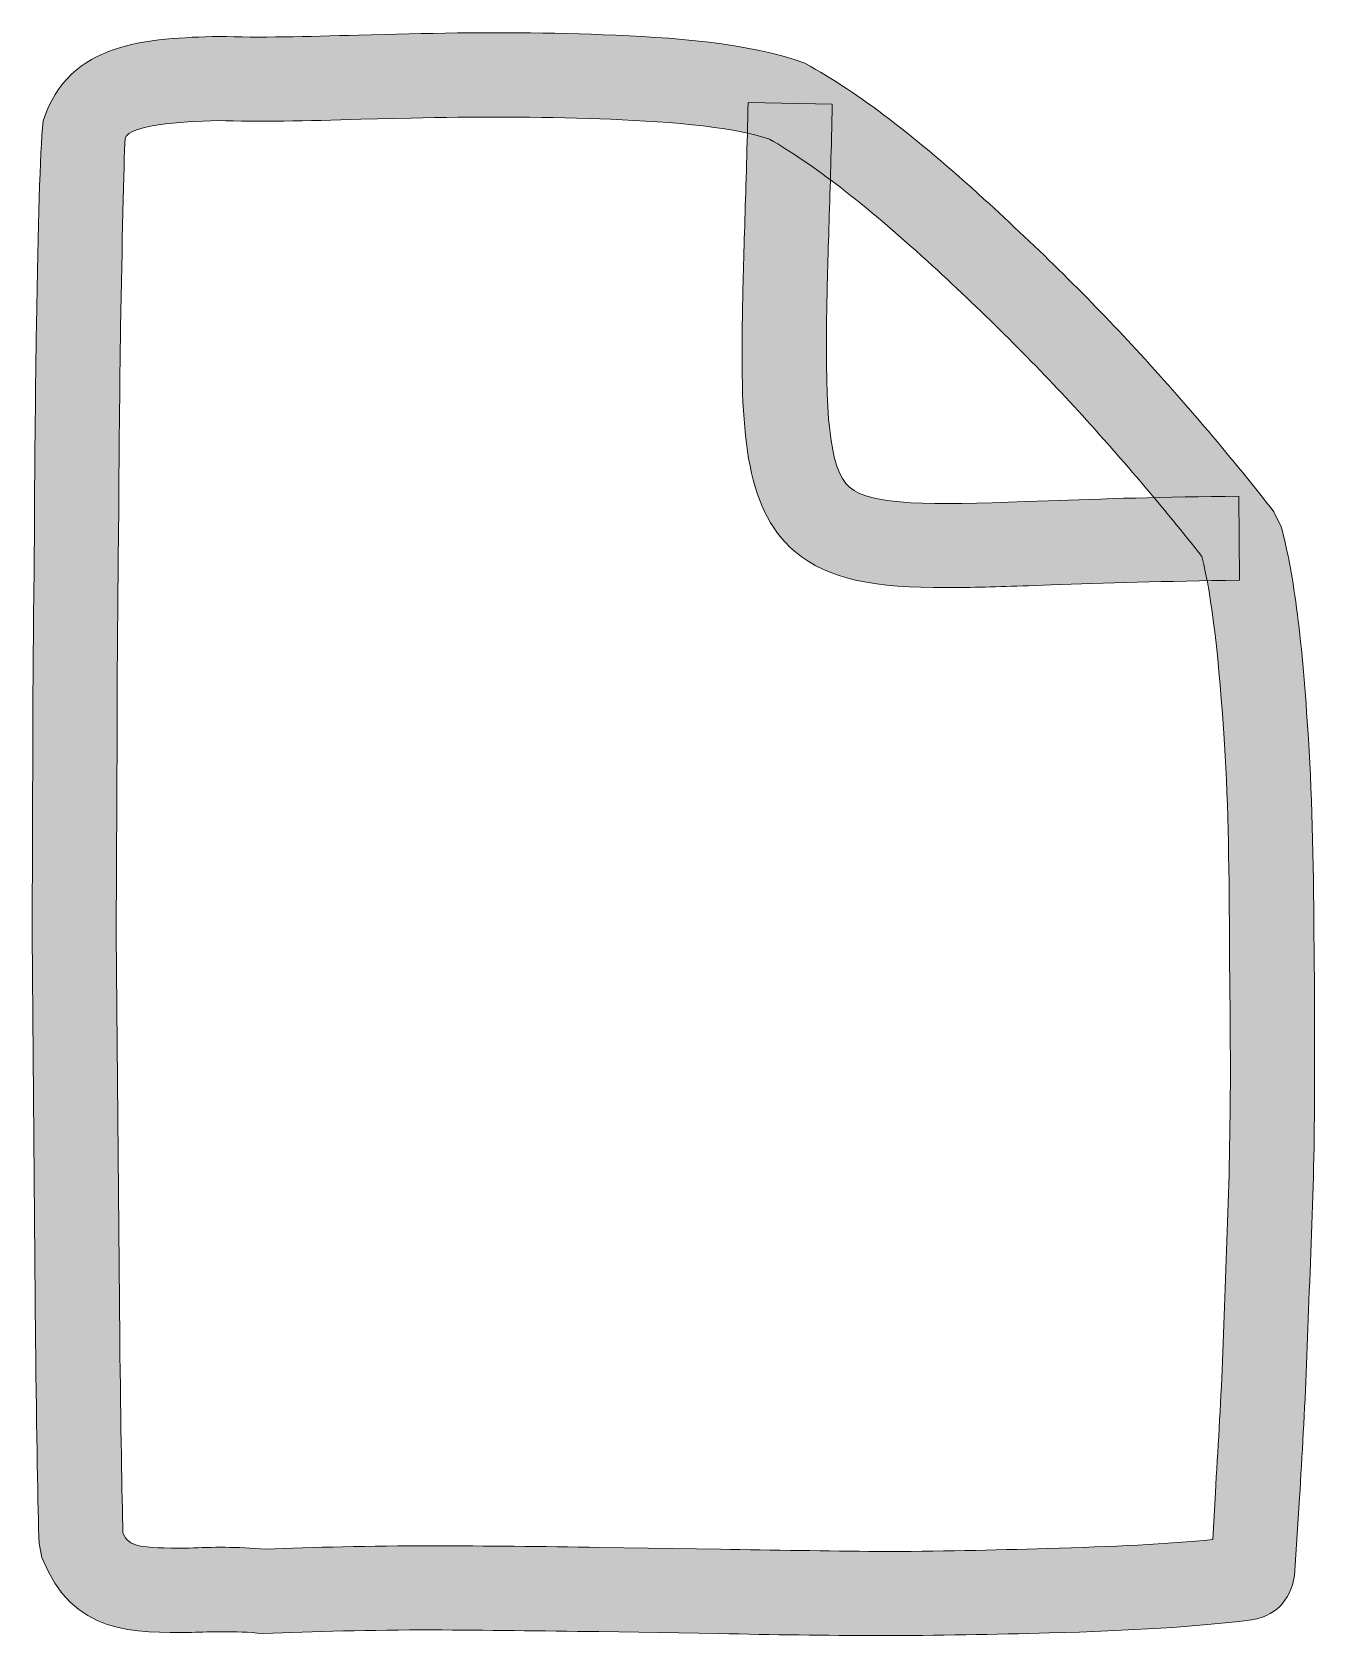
# Model space of a CAD drawing. Header units: millimetres. Extents: x 2.8 to 4.41, y -4.48 to -2.47.
import ezdxf

# ---------------------------------------------------------------- set-up
doc = ezdxf.new("R2010")
doc.units = ezdxf.units.MM
doc.header["$MEASUREMENT"] = 0
doc.layers.add('Outlines', color=7, linetype='Continuous', lineweight=0)

msp = doc.modelspace()

# ---------------------------------------------------------------- hatches: boundary and pattern name
at = {"layer": 'Outlines', "true_color": 0x231f20, "transparency": 33554687}
h = msp.add_hatch(color=250, dxfattribs=at)
h.dxf.hatch_style = 2
edge = h.paths.add_edge_path()
edge.add_spline(control_points=[(3.3049, -4.3687), (3.3714, -4.3691), (3.4427, -4.3694), (3.5154, -4.3708), (3.5154, -4.3708), (3.6668, -4.3732), (3.6668, -4.3732), (3.7334, -4.3742), (3.8005, -4.3753), (3.8656, -4.376), (3.9391, -4.376), (4.0104, -4.3742), (4.0773, -4.3722), (4.1606, -4.3701), (4.2292, -4.3663), (4.2854, -4.3611), (4.2854, -4.3611), (4.2888, -4.3019), (4.2888, -4.3019), (4.2919, -4.2492), (4.2953, -4.1937), (4.2978, -4.1369), (4.2978, -4.1369), (4.3002, -4.0683), (4.3002, -4.0683), (4.3026, -4.006), (4.3053, -3.9422), (4.3064, -3.8785), (4.3081, -3.8106), (4.3077, -3.7431), (4.3071, -3.6771), (4.3071, -3.6771), (4.3067, -3.6191), (4.3067, -3.6191), (4.306, -3.5274), (4.3053, -3.4398), (4.3002, -3.3612), (4.2936, -3.2553), (4.2847, -3.1781), (4.2719, -3.1256), (4.2247, -3.0654), (4.1679, -2.9988), (4.111, -2.9368), (4.0566, -2.8777), (3.9929, -2.8146), (3.9271, -2.7545), (3.8471, -2.6818), (3.7822, -2.6317), (3.7286, -2.6012), (3.6799, -2.584), (3.5886, -2.5783), (3.5154, -2.5756), (3.4384, -2.5728), (3.3562, -2.5728), (3.2784, -2.5745), (3.2784, -2.5745), (3.2151, -2.5761), (3.2151, -2.5761), (3.1466, -2.5781), (3.0851, -2.5797), (3.036, -2.5776), (2.9864, -2.5793), (2.9244, -2.5833), (2.9187, -2.5998), (2.9171, -2.6329), (2.9149, -2.7356), (2.9132, -2.8369), (2.912, -2.9118), (2.9111, -2.9979), (2.9106, -3.0903), (2.9106, -3.0903), (2.9097, -3.1819), (2.9097, -3.1819), (2.9092, -3.2349), (2.9087, -3.2892), (2.9087, -3.3443), (2.9087, -3.3443), (2.9077, -3.5996), (2.9077, -3.5996), (2.9077, -3.5996), (2.912, -4.109), (2.912, -4.109), (2.9135, -4.2192), (2.9147, -4.3057), (2.9161, -4.3529), (2.9244, -4.3704), (2.9338, -4.3715), (2.9993, -4.3718), (3.0274, -4.3704), (3.0596, -4.3698), (3.0954, -4.3732), (3.1536, -4.3708), (3.2263, -4.3687), (3.3049, -4.3687)], knot_values=[0, 0, 0, 0, 1, 1, 1, 2, 2, 2, 3, 3, 3, 4, 4, 4, 5, 5, 5, 6, 6, 6, 7, 7, 7, 8, 8, 8, 9, 9, 9, 10, 10, 10, 11, 11, 11, 12, 12, 12, 13, 13, 13, 14, 14, 14, 15, 15, 15, 16, 16, 16, 17, 17, 17, 18, 18, 18, 19, 19, 19, 20, 20, 20, 21, 21, 21, 22, 22, 22, 23, 23, 23, 24, 24, 24, 25, 25, 25, 26, 26, 26, 27, 27, 27, 28, 28, 28, 29, 29, 29, 30, 30, 30, 31, 31, 31, 31], degree=3, periodic=0)
edge = h.paths.add_edge_path()
edge.add_spline(control_points=[(3.8656, -4.4817), (3.7994, -4.4814), (3.7321, -4.4807), (3.6647, -4.479), (3.6647, -4.479), (3.514, -4.4766), (3.514, -4.4766), (3.442, -4.4759), (3.3717, -4.4748), (3.3047, -4.4745), (3.2274, -4.4745), (3.1554, -4.4766), (3.0923, -4.479), (3.0546, -4.4755), (3.0269, -4.4769), (3.0024, -4.4776), (2.9314, -4.4776), (2.8525, -4.4821), (2.8143, -4.3835), (2.8143, -4.3835), (2.8107, -4.366), (2.8107, -4.366), (2.8091, -4.3212), (2.8078, -4.2295), (2.8062, -4.1103), (2.8062, -4.1103), (2.8019, -3.6), (2.8019, -3.6), (2.8019, -3.6), (2.8029, -3.3442), (2.8029, -3.3442), (2.8029, -3.2889), (2.8034, -3.2341), (2.804, -3.1809), (2.804, -3.1809), (2.8048, -3.0896), (2.8048, -3.0896), (2.8053, -2.9969), (2.8062, -2.9104), (2.8074, -2.8351), (2.8096, -2.7058), (2.8117, -2.6222), (2.8158, -2.5781), (2.8482, -2.4777), (2.9483, -2.4746), (3.0367, -2.4719), (3.0866, -2.4739), (3.1468, -2.4722), (3.2124, -2.4703), (3.2124, -2.4703), (3.2759, -2.4688), (3.2759, -2.4688), (3.3555, -2.4667), (3.4399, -2.4665), (3.5193, -2.4698), (3.6053, -2.4731), (3.7028, -2.4798), (3.7731, -2.5056), (3.8415, -2.5437), (3.9126, -2.5983), (3.998, -2.6763), (4.0662, -2.7383), (4.1324, -2.8036), (4.1889, -2.8651), (4.2506, -2.9323), (4.3122, -3.0048), (4.3622, -3.0694), (4.3622, -3.0694), (4.3715, -3.0882), (4.3715, -3.0882), (4.3877, -3.1485), (4.3984, -3.233), (4.4056, -3.3547), (4.4108, -3.4346), (4.4121, -3.5243), (4.4128, -3.6186), (4.4128, -3.6186), (4.4132, -3.6764), (4.4132, -3.6764), (4.4135, -3.7433), (4.4139, -3.812), (4.4125, -3.8809), (4.4111, -3.945), (4.4083, -4.0094), (4.4059, -4.0724), (4.4059, -4.0724), (4.4032, -4.141), (4.4032, -4.141), (4.4011, -4.1989), (4.3977, -4.255), (4.3946, -4.3084), (4.3946, -4.3084), (4.3884, -4.4063), (4.3884, -4.4063), (4.3825, -4.439), (4.3632, -4.458), (4.3312, -4.4624), (4.2654, -4.4704), (4.1837, -4.4755), (4.08, -4.4783), (4.0122, -4.48), (3.9398, -4.4817), (3.8656, -4.4817)], knot_values=[0, 0, 0, 0, 1, 1, 1, 2, 2, 2, 3, 3, 3, 4, 4, 4, 5, 5, 5, 6, 6, 6, 7, 7, 7, 8, 8, 8, 9, 9, 9, 10, 10, 10, 11, 11, 11, 12, 12, 12, 13, 13, 13, 14, 14, 14, 15, 15, 15, 16, 16, 16, 17, 17, 17, 18, 18, 18, 19, 19, 19, 20, 20, 20, 21, 21, 21, 22, 22, 22, 23, 23, 23, 24, 24, 24, 25, 25, 25, 26, 26, 26, 27, 27, 27, 28, 28, 28, 29, 29, 29, 30, 30, 30, 31, 31, 31, 32, 32, 32, 33, 33, 33, 34, 34, 34, 34], degree=3, periodic=0)
h = msp.add_hatch(color=250, dxfattribs=at)
h.dxf.hatch_style = 2
edge = h.paths.add_edge_path()
edge.add_spline(control_points=[(3.9508, -3.1647), (3.8621, -3.1647), (3.8029, -3.1557), (3.7601, -3.119), (3.6957, -3.0641), (3.6923, -2.9617), (3.6945, -2.8233), (3.695, -2.7873), (3.6962, -2.7468), (3.6976, -2.7015), (3.699, -2.6575), (3.7004, -2.609), (3.7016, -2.5552), (3.7016, -2.5552), (3.8073, -2.5573), (3.8073, -2.5573), (3.8063, -2.6116), (3.8048, -2.6605), (3.8034, -2.7047), (3.802, -2.7494), (3.8008, -2.7893), (3.8003, -2.8248), (3.7986, -2.9402), (3.8027, -3.0162), (3.8291, -3.0386), (3.8559, -3.0618), (3.934, -3.061), (4.0501, -3.0565), (4.0501, -3.0565), (4.079, -3.0555), (4.079, -3.0555), (4.1451, -3.0532), (4.2244, -3.0505), (4.3184, -3.0498), (4.3184, -3.0498), (4.3191, -3.1555), (4.3191, -3.1555), (4.2261, -3.1564), (4.1482, -3.159), (4.0824, -3.1612), (4.0824, -3.1612), (4.0538, -3.1623), (4.0538, -3.1623), (4.0156, -3.1636), (3.9815, -3.1647), (3.9508, -3.1647)], knot_values=[0, 0, 0, 0, 1, 1, 1, 2, 2, 2, 3, 3, 3, 4, 4, 4, 5, 5, 5, 6, 6, 6, 7, 7, 7, 8, 8, 8, 9, 9, 9, 10, 10, 10, 11, 11, 11, 12, 12, 12, 13, 13, 13, 14, 14, 14, 15, 15, 15, 15], degree=3, periodic=0)

# ---------------------------------------------------------------- linework, layer by layer
at = {"layer": 'Outlines'}
for points, knots in [([(3.8656, -4.4817), (3.7994, -4.4814), (3.7321, -4.4807), (3.6647, -4.479), (3.6647, -4.479), (3.514, -4.4766), (3.514, -4.4766), (3.442, -4.4759), (3.3717, -4.4748), (3.3047, -4.4745), (3.2274, -4.4745), (3.1554, -4.4766), (3.0923, -4.479), (3.0546, -4.4755), (3.0269, -4.4769), (3.0024, -4.4776), (2.9314, -4.4776), (2.8525, -4.4821), (2.8143, -4.3835), (2.8143, -4.3835), (2.8107, -4.366), (2.8107, -4.366), (2.8091, -4.3212), (2.8078, -4.2295), (2.8062, -4.1103), (2.8062, -4.1103), (2.8019, -3.6), (2.8019, -3.6), (2.8019, -3.6), (2.8029, -3.3442), (2.8029, -3.3442), (2.8029, -3.2889), (2.8034, -3.2341), (2.804, -3.1809), (2.804, -3.1809), (2.8048, -3.0896), (2.8048, -3.0896), (2.8053, -2.9969), (2.8062, -2.9104), (2.8074, -2.8351), (2.8096, -2.7058), (2.8117, -2.6222), (2.8158, -2.5781), (2.8482, -2.4777), (2.9483, -2.4746), (3.0367, -2.4719), (3.0866, -2.4739), (3.1468, -2.4722), (3.2124, -2.4703), (3.2124, -2.4703), (3.2759, -2.4688), (3.2759, -2.4688), (3.3555, -2.4667), (3.4399, -2.4665), (3.5193, -2.4698), (3.6053, -2.4731), (3.7028, -2.4798), (3.7731, -2.5056), (3.8415, -2.5437), (3.9126, -2.5983), (3.998, -2.6763), (4.0662, -2.7383), (4.1324, -2.8036), (4.1889, -2.8651), (4.2506, -2.9323), (4.3122, -3.0048), (4.3622, -3.0694), (4.3622, -3.0694), (4.3715, -3.0882), (4.3715, -3.0882), (4.3877, -3.1485), (4.3984, -3.233), (4.4056, -3.3547), (4.4108, -3.4346), (4.4121, -3.5243), (4.4128, -3.6186), (4.4128, -3.6186), (4.4132, -3.6764), (4.4132, -3.6764), (4.4135, -3.7433), (4.4139, -3.812), (4.4125, -3.8809), (4.4111, -3.945), (4.4083, -4.0094), (4.4059, -4.0724), (4.4059, -4.0724), (4.4032, -4.141), (4.4032, -4.141), (4.4011, -4.1989), (4.3977, -4.255), (4.3946, -4.3084), (4.3946, -4.3084), (4.3884, -4.4063), (4.3884, -4.4063), (4.3825, -4.439), (4.3632, -4.458), (4.3312, -4.4624), (4.2654, -4.4704), (4.1837, -4.4755), (4.08, -4.4783), (4.0122, -4.48), (3.9398, -4.4817), (3.8656, -4.4817)], [0, 0, 0, 0, 1, 1, 1, 2, 2, 2, 3, 3, 3, 4, 4, 4, 5, 5, 5, 6, 6, 6, 7, 7, 7, 8, 8, 8, 9, 9, 9, 10, 10, 10, 11, 11, 11, 12, 12, 12, 13, 13, 13, 14, 14, 14, 15, 15, 15, 16, 16, 16, 17, 17, 17, 18, 18, 18, 19, 19, 19, 20, 20, 20, 21, 21, 21, 22, 22, 22, 23, 23, 23, 24, 24, 24, 25, 25, 25, 26, 26, 26, 27, 27, 27, 28, 28, 28, 29, 29, 29, 30, 30, 30, 31, 31, 31, 32, 32, 32, 33, 33, 33, 34, 34, 34, 34]), ([(3.9508, -3.1647), (3.8621, -3.1647), (3.8029, -3.1557), (3.7601, -3.119), (3.6957, -3.0641), (3.6923, -2.9617), (3.6945, -2.8233), (3.695, -2.7873), (3.6962, -2.7468), (3.6976, -2.7015), (3.699, -2.6575), (3.7004, -2.609), (3.7016, -2.5552), (3.7016, -2.5552), (3.8073, -2.5573), (3.8073, -2.5573), (3.8063, -2.6116), (3.8048, -2.6605), (3.8034, -2.7047), (3.802, -2.7494), (3.8008, -2.7893), (3.8003, -2.8248), (3.7986, -2.9402), (3.8027, -3.0162), (3.8291, -3.0386), (3.8559, -3.0618), (3.934, -3.061), (4.0501, -3.0565), (4.0501, -3.0565), (4.079, -3.0555), (4.079, -3.0555), (4.1451, -3.0532), (4.2244, -3.0505), (4.3184, -3.0498), (4.3184, -3.0498), (4.3191, -3.1555), (4.3191, -3.1555), (4.2261, -3.1564), (4.1482, -3.159), (4.0824, -3.1612), (4.0824, -3.1612), (4.0538, -3.1623), (4.0538, -3.1623), (4.0156, -3.1636), (3.9815, -3.1647), (3.9508, -3.1647)], [0, 0, 0, 0, 1, 1, 1, 2, 2, 2, 3, 3, 3, 4, 4, 4, 5, 5, 5, 6, 6, 6, 7, 7, 7, 8, 8, 8, 9, 9, 9, 10, 10, 10, 11, 11, 11, 12, 12, 12, 13, 13, 13, 14, 14, 14, 15, 15, 15, 15]), ([(3.3049, -4.3687), (3.3714, -4.3691), (3.4427, -4.3694), (3.5154, -4.3708), (3.5154, -4.3708), (3.6668, -4.3732), (3.6668, -4.3732), (3.7334, -4.3742), (3.8005, -4.3753), (3.8656, -4.376), (3.9391, -4.376), (4.0104, -4.3742), (4.0773, -4.3722), (4.1606, -4.3701), (4.2292, -4.3663), (4.2854, -4.3611), (4.2854, -4.3611), (4.2888, -4.3019), (4.2888, -4.3019), (4.2919, -4.2492), (4.2953, -4.1937), (4.2978, -4.1369), (4.2978, -4.1369), (4.3002, -4.0683), (4.3002, -4.0683), (4.3026, -4.006), (4.3053, -3.9422), (4.3064, -3.8785), (4.3081, -3.8106), (4.3077, -3.7431), (4.3071, -3.6771), (4.3071, -3.6771), (4.3067, -3.6191), (4.3067, -3.6191), (4.306, -3.5274), (4.3053, -3.4398), (4.3002, -3.3612), (4.2936, -3.2553), (4.2847, -3.1781), (4.2719, -3.1256), (4.2247, -3.0654), (4.1679, -2.9988), (4.111, -2.9368), (4.0566, -2.8777), (3.9929, -2.8146), (3.9271, -2.7545), (3.8471, -2.6818), (3.7822, -2.6317), (3.7286, -2.6012), (3.6799, -2.584), (3.5886, -2.5783), (3.5154, -2.5756), (3.4384, -2.5728), (3.3562, -2.5728), (3.2784, -2.5745), (3.2784, -2.5745), (3.2151, -2.5761), (3.2151, -2.5761), (3.1466, -2.5781), (3.0851, -2.5797), (3.036, -2.5776), (2.9864, -2.5793), (2.9244, -2.5833), (2.9187, -2.5998), (2.9171, -2.6329), (2.9149, -2.7356), (2.9132, -2.8369), (2.912, -2.9118), (2.9111, -2.9979), (2.9106, -3.0903), (2.9106, -3.0903), (2.9097, -3.1819), (2.9097, -3.1819), (2.9092, -3.2349), (2.9087, -3.2892), (2.9087, -3.3443), (2.9087, -3.3443), (2.9077, -3.5996), (2.9077, -3.5996), (2.9077, -3.5996), (2.912, -4.109), (2.912, -4.109), (2.9135, -4.2192), (2.9147, -4.3057), (2.9161, -4.3529), (2.9244, -4.3704), (2.9338, -4.3715), (2.9993, -4.3718), (3.0274, -4.3704), (3.0596, -4.3698), (3.0954, -4.3732), (3.1536, -4.3708), (3.2263, -4.3687), (3.3049, -4.3687)], [0, 0, 0, 0, 1, 1, 1, 2, 2, 2, 3, 3, 3, 4, 4, 4, 5, 5, 5, 6, 6, 6, 7, 7, 7, 8, 8, 8, 9, 9, 9, 10, 10, 10, 11, 11, 11, 12, 12, 12, 13, 13, 13, 14, 14, 14, 15, 15, 15, 16, 16, 16, 17, 17, 17, 18, 18, 18, 19, 19, 19, 20, 20, 20, 21, 21, 21, 22, 22, 22, 23, 23, 23, 24, 24, 24, 25, 25, 25, 26, 26, 26, 27, 27, 27, 28, 28, 28, 29, 29, 29, 30, 30, 30, 31, 31, 31, 31])]:
    msp.add_open_spline(points, degree=3, knots=knots, dxfattribs=at)

doc.saveas('drawing.dxf')
